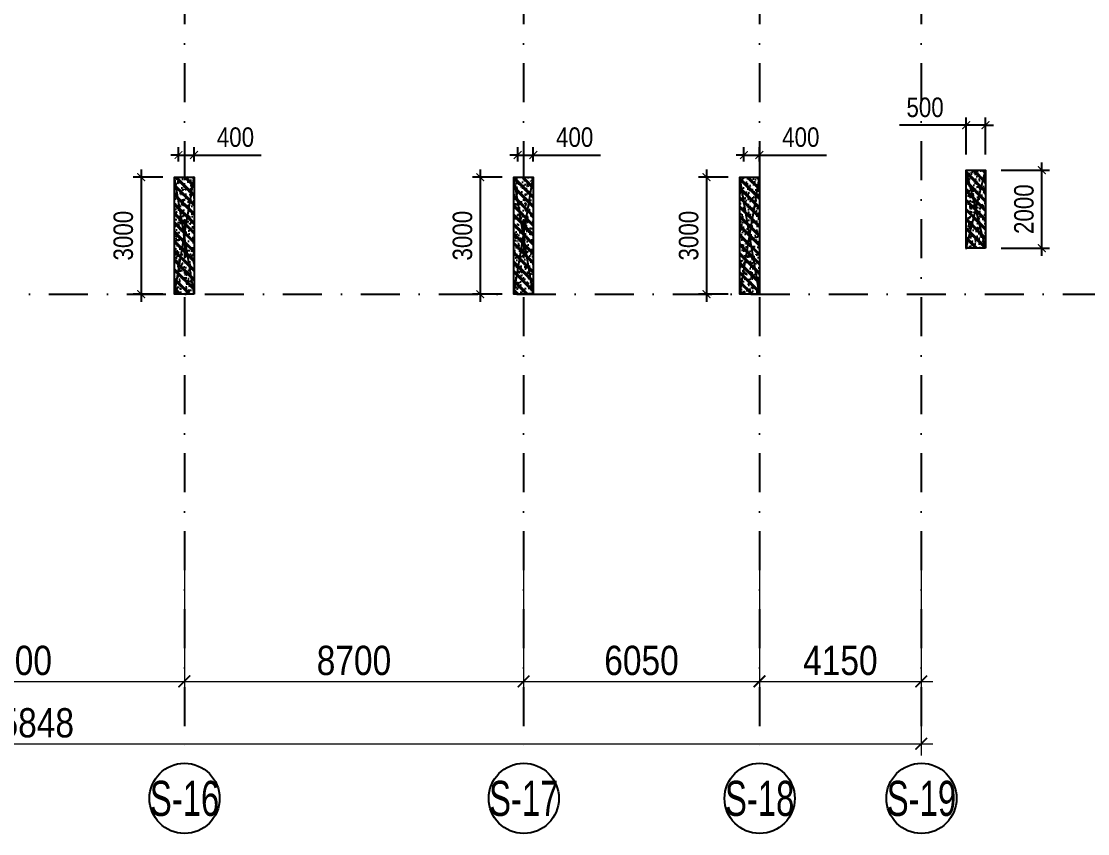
# Model space of a CAD drawing. Header units: millimetres. Extents: x 13965 to 1327256, y -72704 to 46237.
# Drawn here: x 312317 to 339666, y -45899 to -25068 of the extents above; entities that cross this region are included whole.
import ezdxf
from ezdxf.enums import TextEntityAlignment as Align

# ---------------------------------------------------------------- set-up
doc = ezdxf.new("R2010")
doc.units = ezdxf.units.MM
doc.header["$MEASUREMENT"] = 0
doc.linetypes.add('DASHDOT', pattern=[1, 0.5, -0.25, 0, -0.25])
for name, color, linetype in [('AUDIT_I_220807103235-17', 50, 'Continuous'), ('ccu11-Manh', 8, 'Continuous'), ('KC2-DIM', 251, 'Continuous'), ('KT-Dim', 8, 'Continuous'), ('KT-Luoi truc South Tower', 8, 'DASHDOT'), ('Xref_ST_MBDV Cot vach 30.7.2022|Xref_ST_MBDV Cot vach 30.7.2022|Xref_ST_MBDV Cot vach 30.7.2022|Xref_ST_MBDV Cot vach 30.7.2022|A-GRID-SYM', 50, 'Continuous'), ('Xref_ST_MBDV Cot vach 30.7.2022|Xref_ST_MBDV Cot vach 30.7.2022|Xref_ST_MBDV Cot vach 30.7.2022|Xref_ST_MBDV Cot vach 30.7.2022|KC-Betong', 6, 'Continuous')]:
    doc.layers.add(name, color=color, linetype=linetype)
doc.layers.add('KT-Kich thuoc', color=159, linetype='Continuous', lineweight=18)
doc.styles.add('Arial Narrow', font='ARIALN.TTF')
doc.styles.add('HBA-Text', font='GOTHIC.TTF')
doc.dimstyles.new('ccu12-200', dxfattribs={"dimscale": 200, "dimtxt": 2.5, "dimasz": 1, "dimexe": 1, "dimexo": 2, "dimgap": 1, "dimtad": 1, "dimdec": 0, "dimdsep": 46, "dimtxsty": 'Arial Narrow', "dimblk": 'ARCHTICK', "dimcen": -1, "dimdle": 1, "dimclrd": 256, "dimclre": 256, "dimclrt": 3, "dimadec": 0, "dimazin": 2, "dimtfac": 0.1, "dimtdec": 0, "dimtmove": 0, "dimatfit": 1, "dimldrblk": 'ARCHTICK', "dimfxl": 1, "dimtvp": 0.833333, "dimtolj": 1, "dimtzin": 12, "dimarcsym": 0})
doc.dimstyles.new('CCU_1-300', dxfattribs={"dimscale": 300, "dimtxt": 2.5, "dimasz": 1, "dimexe": 1, "dimexo": 2, "dimgap": 0.5, "dimtad": 1, "dimdec": 0, "dimdsep": 46, "dimtxsty": 'Arial Narrow', "dimblk": 'ARCHTICK', "dimcen": -1, "dimdle": 1, "dimclrd": 256, "dimclre": 256, "dimclrt": 3, "dimadec": 0, "dimazin": 2, "dimtfac": 0.1, "dimtdec": 0, "dimtix": 1, "dimtmove": 2, "dimatfit": 1, "dimfxl": 1, "dimtvp": 0.833333, "dimtolj": 1, "dimtzin": 12, "dimarcsym": 0})

# ---------------------------------------------------------------- blocks, each defined once
blk = doc.blocks.new('_ArchTick')
at = {"color": 0, "const_width": 0.15}
blk.add_lwpolyline([(-0.5, -0.5), (0.5, 0.5)], dxfattribs=at)
blk = doc.blocks.new('*D1047')
at = {"layer": 'Defpoints', "color": 0, "transparency": 16777216}
for p in [(-52171, 1204), (-6323, 1204), (-6323, -3959)]:
    blk.add_point(p, dxfattribs=at)
at = {"layer": 'KT-Kich thuoc', "lineweight": -2, "transparency": 16777216}
for p, q in [((-52171, 604), (-52171, -4259)), ((-6323, 604), (-6323, -4259)), ((-52471, -3959), (-6023, -3959))]:
    blk.add_line(p, q, dxfattribs=at)
at = {"layer": 'KT-Kich thuoc', "lineweight": -2, "transparency": 16777216, "xscale": 300, "yscale": 300, "zscale": 300, "rotation": 180}
blk.add_blockref('_ArchTick', (-52171, -3959), dxfattribs=at)
at = {"layer": 'KT-Kich thuoc', "lineweight": -2, "transparency": 16777216, "xscale": 300, "yscale": 300, "zscale": 300}
blk.add_blockref('_ArchTick', (-6323, -3959), dxfattribs=at)
at = {"layer": 'KT-Kich thuoc', "color": 3, "transparency": 16777216, "insert": (-29247, -3426), "char_height": 750, "attachment_point": 5, "style": 'Arial Narrow'}
blk.add_mtext('\\A1;45848', dxfattribs=at)
blk = doc.blocks.new('*D1076')
at = {"layer": 'Defpoints', "color": 0, "transparency": 16777216}
for p in [(-33923, 1204), (-25223, 1204), (-25223, -2359)]:
    blk.add_point(p, dxfattribs=at)
at = {"layer": 'KT-Kich thuoc', "lineweight": -2, "transparency": 16777216}
for p, q in [((-33923, 604), (-33923, -2659)), ((-25223, 604), (-25223, -2659)), ((-34223, -2359), (-24923, -2359))]:
    blk.add_line(p, q, dxfattribs=at)
at = {"layer": 'KT-Kich thuoc', "lineweight": -2, "transparency": 16777216, "xscale": 300, "yscale": 300, "zscale": 300, "rotation": 180}
blk.add_blockref('_ArchTick', (-33923, -2359), dxfattribs=at)
at = {"layer": 'KT-Kich thuoc', "lineweight": -2, "transparency": 16777216, "xscale": 300, "yscale": 300, "zscale": 300}
blk.add_blockref('_ArchTick', (-25223, -2359), dxfattribs=at)
at = {"layer": 'KT-Kich thuoc', "color": 3, "transparency": 16777216, "insert": (-29573, -1826), "char_height": 750, "attachment_point": 5, "style": 'Arial Narrow'}
blk.add_mtext('\\A1;8700', dxfattribs=at)
blk = doc.blocks.new('*D1077')
at = {"layer": 'Defpoints', "color": 0, "transparency": 16777216}
for p in [(-25223, 1204), (-16523, 1204), (-16523, -2359)]:
    blk.add_point(p, dxfattribs=at)
at = {"layer": 'KT-Kich thuoc', "lineweight": -2, "transparency": 16777216}
for p, q in [((-25223, 604), (-25223, -2659)), ((-16523, 604), (-16523, -2659)), ((-25523, -2359), (-16223, -2359))]:
    blk.add_line(p, q, dxfattribs=at)
at = {"layer": 'KT-Kich thuoc', "lineweight": -2, "transparency": 16777216, "xscale": 300, "yscale": 300, "zscale": 300, "rotation": 180}
blk.add_blockref('_ArchTick', (-25223, -2359), dxfattribs=at)
at = {"layer": 'KT-Kich thuoc', "lineweight": -2, "transparency": 16777216, "xscale": 300, "yscale": 300, "zscale": 300}
blk.add_blockref('_ArchTick', (-16523, -2359), dxfattribs=at)
at = {"layer": 'KT-Kich thuoc', "color": 3, "transparency": 16777216, "insert": (-20873, -1826), "char_height": 750, "attachment_point": 5, "style": 'Arial Narrow'}
blk.add_mtext('\\A1;8700', dxfattribs=at)
blk = doc.blocks.new('*D1078')
at = {"layer": 'Defpoints', "color": 0, "transparency": 16777216}
for p in [(-16523, 1204), (-10473, 1204), (-10473, -2359)]:
    blk.add_point(p, dxfattribs=at)
at = {"layer": 'KT-Kich thuoc', "lineweight": -2, "transparency": 16777216}
for p, q in [((-16523, 604), (-16523, -2659)), ((-10473, 604), (-10473, -2659)), ((-16823, -2359), (-10173, -2359))]:
    blk.add_line(p, q, dxfattribs=at)
at = {"layer": 'KT-Kich thuoc', "lineweight": -2, "transparency": 16777216, "xscale": 300, "yscale": 300, "zscale": 300, "rotation": 180}
blk.add_blockref('_ArchTick', (-16523, -2359), dxfattribs=at)
at = {"layer": 'KT-Kich thuoc', "lineweight": -2, "transparency": 16777216, "xscale": 300, "yscale": 300, "zscale": 300}
blk.add_blockref('_ArchTick', (-10473, -2359), dxfattribs=at)
at = {"layer": 'KT-Kich thuoc', "color": 3, "transparency": 16777216, "insert": (-13498, -1826), "char_height": 750, "attachment_point": 5, "style": 'Arial Narrow'}
blk.add_mtext('\\A1;6050', dxfattribs=at)
blk = doc.blocks.new('*D1079')
at = {"layer": 'Defpoints', "color": 0, "transparency": 16777216}
for p in [(-10473, 1204), (-6323, 1204), (-6323, -2359)]:
    blk.add_point(p, dxfattribs=at)
at = {"layer": 'KT-Kich thuoc', "lineweight": -2, "transparency": 16777216}
for p, q in [((-10473, 604), (-10473, -2659)), ((-6323, 604), (-6323, -2659)), ((-10773, -2359), (-6023, -2359))]:
    blk.add_line(p, q, dxfattribs=at)
at = {"layer": 'KT-Kich thuoc', "lineweight": -2, "transparency": 16777216, "xscale": 300, "yscale": 300, "zscale": 300, "rotation": 180}
blk.add_blockref('_ArchTick', (-10473, -2359), dxfattribs=at)
at = {"layer": 'KT-Kich thuoc', "lineweight": -2, "transparency": 16777216, "xscale": 300, "yscale": 300, "zscale": 300}
blk.add_blockref('_ArchTick', (-6323, -2359), dxfattribs=at)
at = {"layer": 'KT-Kich thuoc', "color": 3, "transparency": 16777216, "insert": (-8398, -1826), "char_height": 750, "attachment_point": 5, "style": 'Arial Narrow'}
blk.add_mtext('\\A1;4150', dxfattribs=at)
blk = doc.blocks.new('GRID-SYM-flat-73')
at = {"layer": 'Xref_ST_MBDV Cot vach 30.7.2022|Xref_ST_MBDV Cot vach 30.7.2022|Xref_ST_MBDV Cot vach 30.7.2022|Xref_ST_MBDV Cot vach 30.7.2022|A-GRID-SYM'}
blk.add_circle((0, 0, 0), 900, dxfattribs=at)
at = {"layer": 'Xref_ST_MBDV Cot vach 30.7.2022|Xref_ST_MBDV Cot vach 30.7.2022|Xref_ST_MBDV Cot vach 30.7.2022|Xref_ST_MBDV Cot vach 30.7.2022|A-GRID-SYM', "style": 'HBA-Text'}
blk.add_attdef('GRID', text='', height=900, rotation=359.6303, dxfattribs=at).set_placement((0, 0, 0), align=Align.MIDDLE_CENTER)
blk = doc.blocks.new('*D280')
at = {"layer": 'Defpoints', "color": 0, "transparency": 16777216}
for p in [(316348, -29064), (315389, -32064), (316348, -32064)]:
    blk.add_point(p, dxfattribs=at)
at = {"layer": 'KC2-DIM', "lineweight": -2, "transparency": 16777216}
for p, q in [((315389, -28864), (315389, -32264)), ((315948, -29064), (315189, -29064)), ((315948, -32064), (315189, -32064))]:
    blk.add_line(p, q, dxfattribs=at)
at = {"layer": 'KC2-DIM', "lineweight": -2, "transparency": 16777216, "xscale": 200, "yscale": 200, "zscale": 200}
for p, rotation in [((315389, -29064), 90), ((315389, -32064), 270)]:
    blk.add_blockref('_ArchTick', p, dxfattribs=dict(at, rotation=rotation))
at = {"layer": 'KC2-DIM', "color": 3, "transparency": 16777216, "insert": (314934, -30564), "char_height": 500, "attachment_point": 5, "rotation": 90, "style": 'Arial Narrow'}
blk.add_mtext('\\A1;3000', dxfattribs=at)
blk = doc.blocks.new('*D281')
at = {"layer": 'Defpoints', "color": 0, "transparency": 16777216}
for p in [(316748, -28496), (316348, -29064), (316748, -29064)]:
    blk.add_point(p, dxfattribs=at)
at = {"layer": 'KC2-DIM', "lineweight": -2, "transparency": 16777216}
for p, q in [((316348, -28664), (316348, -28296)), ((316748, -28664), (316748, -28296)), ((316348, -28496), (316148, -28496)), ((316348, -28496), (316748, -28496)), ((316748, -28496), (318469, -28496))]:
    blk.add_line(p, q, dxfattribs=at)
at = {"layer": 'KC2-DIM', "lineweight": -2, "transparency": 16777216, "xscale": 200, "yscale": 200, "zscale": 200}
blk.add_blockref('_ArchTick', (316348, -28496), dxfattribs=at)
at = {"layer": 'KC2-DIM', "lineweight": -2, "transparency": 16777216, "xscale": 200, "yscale": 200, "zscale": 200, "rotation": 180}
blk.add_blockref('_ArchTick', (316748, -28496), dxfattribs=at)
at = {"layer": 'KC2-DIM', "color": 3, "transparency": 16777216, "insert": (317809, -28041), "char_height": 500, "attachment_point": 5, "style": 'Arial Narrow'}
blk.add_mtext('\\A1;400', dxfattribs=at)
blk = doc.blocks.new('*D282')
at = {"layer": 'Defpoints', "color": 0, "transparency": 16777216}
for p in [(325048, -29064), (324089, -32064), (325048, -32064)]:
    blk.add_point(p, dxfattribs=at)
at = {"layer": 'KC2-DIM', "lineweight": -2, "transparency": 16777216}
for p, q in [((324089, -28864), (324089, -32264)), ((324648, -29064), (323889, -29064)), ((324648, -32064), (323889, -32064))]:
    blk.add_line(p, q, dxfattribs=at)
at = {"layer": 'KC2-DIM', "lineweight": -2, "transparency": 16777216, "xscale": 200, "yscale": 200, "zscale": 200}
for p, rotation in [((324089, -29064), 90), ((324089, -32064), 270)]:
    blk.add_blockref('_ArchTick', p, dxfattribs=dict(at, rotation=rotation))
at = {"layer": 'KC2-DIM', "color": 3, "transparency": 16777216, "insert": (323634, -30564), "char_height": 500, "attachment_point": 5, "rotation": 90, "style": 'Arial Narrow'}
blk.add_mtext('\\A1;3000', dxfattribs=at)
blk = doc.blocks.new('*D283')
at = {"layer": 'Defpoints', "color": 0, "transparency": 16777216}
for p in [(325448, -28496), (325048, -29064), (325448, -29064)]:
    blk.add_point(p, dxfattribs=at)
at = {"layer": 'KC2-DIM', "lineweight": -2, "transparency": 16777216}
for p, q in [((325048, -28664), (325048, -28296)), ((325448, -28664), (325448, -28296)), ((325048, -28496), (324848, -28496)), ((325048, -28496), (325448, -28496)), ((325448, -28496), (327169, -28496))]:
    blk.add_line(p, q, dxfattribs=at)
at = {"layer": 'KC2-DIM', "lineweight": -2, "transparency": 16777216, "xscale": 200, "yscale": 200, "zscale": 200}
blk.add_blockref('_ArchTick', (325048, -28496), dxfattribs=at)
at = {"layer": 'KC2-DIM', "lineweight": -2, "transparency": 16777216, "xscale": 200, "yscale": 200, "zscale": 200, "rotation": 180}
blk.add_blockref('_ArchTick', (325448, -28496), dxfattribs=at)
at = {"layer": 'KC2-DIM', "color": 3, "transparency": 16777216, "insert": (326509, -28041), "char_height": 500, "attachment_point": 5, "style": 'Arial Narrow'}
blk.add_mtext('\\A1;400', dxfattribs=at)
blk = doc.blocks.new('*D284')
at = {"layer": 'Defpoints', "color": 0, "transparency": 16777216}
for p in [(330848, -29064), (329889, -32064), (330848, -32064)]:
    blk.add_point(p, dxfattribs=at)
at = {"layer": 'KC2-DIM', "lineweight": -2, "transparency": 16777216}
for p, q in [((329889, -28864), (329889, -32264)), ((330448, -29064), (329689, -29064)), ((330448, -32064), (329689, -32064))]:
    blk.add_line(p, q, dxfattribs=at)
at = {"layer": 'KC2-DIM', "lineweight": -2, "transparency": 16777216, "xscale": 200, "yscale": 200, "zscale": 200}
for p, rotation in [((329889, -29064), 90), ((329889, -32064), 270)]:
    blk.add_blockref('_ArchTick', p, dxfattribs=dict(at, rotation=rotation))
at = {"layer": 'KC2-DIM', "color": 3, "transparency": 16777216, "insert": (329434, -30564), "char_height": 500, "attachment_point": 5, "rotation": 90, "style": 'Arial Narrow'}
blk.add_mtext('\\A1;3000', dxfattribs=at)
blk = doc.blocks.new('*D285')
at = {"layer": 'Defpoints', "color": 0, "transparency": 16777216}
for p in [(331248, -28496), (330848, -29064), (331248, -29064)]:
    blk.add_point(p, dxfattribs=at)
at = {"layer": 'KC2-DIM', "lineweight": -2, "transparency": 16777216}
for p, q in [((330848, -28664), (330848, -28296)), ((331248, -28664), (331248, -28296)), ((330848, -28496), (330648, -28496)), ((330848, -28496), (331248, -28496)), ((331248, -28496), (332969, -28496))]:
    blk.add_line(p, q, dxfattribs=at)
at = {"layer": 'KC2-DIM', "lineweight": -2, "transparency": 16777216, "xscale": 200, "yscale": 200, "zscale": 200}
blk.add_blockref('_ArchTick', (330848, -28496), dxfattribs=at)
at = {"layer": 'KC2-DIM', "lineweight": -2, "transparency": 16777216, "xscale": 200, "yscale": 200, "zscale": 200, "rotation": 180}
blk.add_blockref('_ArchTick', (331248, -28496), dxfattribs=at)
at = {"layer": 'KC2-DIM', "color": 3, "transparency": 16777216, "insert": (332309, -28041), "char_height": 500, "attachment_point": 5, "style": 'Arial Narrow'}
blk.add_mtext('\\A1;400', dxfattribs=at)
blk = doc.blocks.new('*D294')
at = {"layer": 'Defpoints', "color": 0, "transparency": 16777216}
for p in [(337048, -28884), (338488, -28884), (337048, -30884)]:
    blk.add_point(p, dxfattribs=at)
at = {"layer": 'KC2-DIM', "lineweight": -2, "transparency": 16777216}
for p, q in [((338488, -31084), (338488, -28684)), ((337448, -28884), (338688, -28884)), ((337448, -30884), (338688, -30884))]:
    blk.add_line(p, q, dxfattribs=at)
at = {"layer": 'KC2-DIM', "lineweight": -2, "transparency": 16777216, "xscale": 200, "yscale": 200, "zscale": 200}
for p, rotation in [((338488, -28884), 90), ((338488, -30884), 270)]:
    blk.add_blockref('_ArchTick', p, dxfattribs=dict(at, rotation=rotation))
at = {"layer": 'KC2-DIM', "color": 3, "transparency": 16777216, "insert": (338033, -29884), "char_height": 500, "attachment_point": 5, "rotation": 90, "style": 'Arial Narrow'}
blk.add_mtext('\\A1;2000', dxfattribs=at)
blk = doc.blocks.new('*D295')
at = {"layer": 'Defpoints', "color": 0, "transparency": 16777216}
for p in [(336548, -27731), (336548, -28884), (337048, -28884)]:
    blk.add_point(p, dxfattribs=at)
at = {"layer": 'KC2-DIM', "lineweight": -2, "transparency": 16777216}
for p, q in [((336548, -28484), (336548, -27531)), ((337048, -28484), (337048, -27531)), ((336548, -27731), (334844, -27731)), ((337048, -27731), (336548, -27731)), ((337048, -27731), (337248, -27731))]:
    blk.add_line(p, q, dxfattribs=at)
at = {"layer": 'KC2-DIM', "lineweight": -2, "transparency": 16777216, "xscale": 200, "yscale": 200, "zscale": 200}
blk.add_blockref('_ArchTick', (336548, -27731), dxfattribs=at)
at = {"layer": 'KC2-DIM', "lineweight": -2, "transparency": 16777216, "xscale": 200, "yscale": 200, "zscale": 200, "rotation": 180}
blk.add_blockref('_ArchTick', (337048, -27731), dxfattribs=at)
at = {"layer": 'KC2-DIM', "color": 3, "transparency": 16777216, "insert": (335496, -27276), "char_height": 500, "attachment_point": 5, "style": 'Arial Narrow'}
blk.add_mtext('\\A1;500', dxfattribs=at)
blk = doc.blocks.new('*U36')
h = blk.add_hatch()
h.set_pattern_fill('VATLIEU04', color=250, scale=40, style=0, pattern_type=2)
h.set_pattern_definition([(50, (-450, 3050), (286.904, -25.101), [30, -330]), (355, (-450, 3050), (-55.5, 300.877), [24, -264]), (100.451, (-426.1, 3047.9), (231.404, 275.776), [25.496, -280.457]), (46.184, (-450, 3130), (426.896, -66.208), [45, -495]), (96.636, (-414.43, 3124.5), (373.865, 389.647), [38.244, -420.685]), (351.184, (-450, 3130), (373.865, 389.65), [36, -396]), (21, (-410, 3110), (238.763, -161.048), [30, -330]), (326, (-410, 3110), (97.326, 290.06), [24, -264]), (71.451, (-390.1, 3096.58), (336.09, 129.012), [25.496, -280.457]), (37.5, (-450, 3050), (4.864, 133.1575), [0, -260.8, 0, -268, 0, -265]), (7.5, (-450, 3050), (105.228, 157.7647), [0, -152.8, 0, -254.8, 0, -101]), (327.5, (-539.2, 3050), (213.529, -9.022), [0, -100, 0, -312, 0, -414]), (317.5, (-579.2, 3050), (233.274, 40.042), [0, -130, 0, -207.2, 0, -294]), (45, (-450, 3050), (-120.208, 120.208), []), (45, (-450, 3099), (-120.208, 120.208), [])])
h.paths.add_polyline_path([(-475, -475), (25, -475), (25, 2525), (-475, 2525)])
at = {"color": 6, "ltscale": 0.25}
blk.add_lwpolyline([(-475, -475), (25, -475), (25, 2525), (-475, 2525)], close=True, dxfattribs=at)
at = {"layer": 'Defpoints', "linetype": 'ByBlock', "ltscale": 30}
for p, q in [((25, -475), (-475, 2525)), ((-475, -475), (25, 2525))]:
    blk.add_line(p, q, dxfattribs=at)
blk = doc.blocks.new('*U42')
h = blk.add_hatch()
h.set_pattern_fill('VATLIEU04', color=250, scale=40, style=0, pattern_type=2)
h.set_pattern_definition([(50, (-450, 2050), (286.904, -25.1), [30, -330]), (355, (-450, 2050), (-55.5, 300.877), [24, -264]), (100.451, (-426.1, 2047.9), (231.404, 275.776), [25.496, -280.457]), (46.184, (-450, 2130), (426.896, -66.208), [45, -495]), (96.636, (-414.43, 2124.5), (373.865, 389.65), [38.244, -420.685]), (351.184, (-450, 2130), (373.865, 389.65), [36, -396]), (21, (-410, 2110), (238.763, -161.048), [30, -330]), (326, (-410, 2110), (97.326, 290.06), [24, -264]), (71.451, (-390.1, 2096.58), (336.09, 129.012), [25.496, -280.457]), (37.5, (-450, 2050), (4.864, 133.1575), [0, -260.8, 0, -268, 0, -265]), (7.5, (-450, 2050), (105.228, 157.765), [0, -152.8, 0, -254.8, 0, -101]), (327.5, (-539.2, 2050), (213.529, -9.022), [0, -100, 0, -312, 0, -414]), (317.5, (-579.2, 2050), (233.274, 40.042), [0, -130, 0, -207.2, 0, -294]), (45, (-450, 2050), (-120.208, 120.208), []), (45, (-450, 2099), (-120.208, 120.208), [])])
h.paths.add_polyline_path([(-475, -475), (25, -475), (25, 1525), (-475, 1525)])
at = {"color": 6, "ltscale": 0.25}
blk.add_lwpolyline([(-475, -475), (25, -475), (25, 1525), (-475, 1525)], close=True, dxfattribs=at)
at = {"layer": 'Defpoints', "linetype": 'ByBlock', "ltscale": 30}
for p, q in [((25, -475), (-475, 1525)), ((-475, -475), (25, 1525))]:
    blk.add_line(p, q, dxfattribs=at)
blk = doc.blocks.new('MBCV-T21')
at = {"layer": 'Xref_ST_MBDV Cot vach 30.7.2022|Xref_ST_MBDV Cot vach 30.7.2022|Xref_ST_MBDV Cot vach 30.7.2022|Xref_ST_MBDV Cot vach 30.7.2022|KC-Betong', "linetype": 'ByBlock', "xscale": -1}
blk.add_blockref('*U42', (925, -16495), dxfattribs=at)
at = {"layer": 'Xref_ST_MBDV Cot vach 30.7.2022|Xref_ST_MBDV Cot vach 30.7.2022|Xref_ST_MBDV Cot vach 30.7.2022|Xref_ST_MBDV Cot vach 30.7.2022|KC-Betong', "linetype": 'ByBlock', "xscale": -1, "rotation": 359.9999999999985}
for p in [(-19375, -17675, 0), (-10675, -17675, 0), (-4875, -17675, 0)]:
    blk.add_blockref('*U36', p, dxfattribs=at)
blk = doc.blocks.new('Asix South Tower')
at = {"layer": 'KT-Luoi truc South Tower', "ltscale": 2000}
for p, q in [((-25223, 33491.9), (-25223, -4459.1)), ((-16523, 33491.9), (-16523, -4459.1)), ((-10473, 33491.9), (-10473, -4459.1)), ((-6323, 33491.9), (-6323, -4459.1)), ((-52698.1, 7570.4), (10118.8, 7570.4))]:
    blk.add_line(p, q, dxfattribs=at)
at = {"layer": 'KT-Dim'}
ref = blk.add_blockref('GRID-SYM-flat-73', (-25217.9, -5359.1, 0), dxfattribs=dict(at, rotation=0.325197994598278))
ref.add_attrib('GRID', 'S-16', dxfattribs={"layer": 'AUDIT_I_220807103235-17', "height": 900, "style": 'HBA-Text', "width": 0.7}).set_placement((-25217.9, -5359.1, 0), align=Align.MIDDLE_CENTER)
ref = blk.add_blockref('GRID-SYM-flat-73', (-16517.9, -5359.1, 0), dxfattribs=dict(at, rotation=0.325197994598278))
ref.add_attrib('GRID', 'S-17', dxfattribs={"layer": 'AUDIT_I_220807103235-17', "height": 900, "style": 'HBA-Text', "width": 0.7}).set_placement((-16517.9, -5359.1, 0), align=Align.MIDDLE_CENTER)
ref = blk.add_blockref('GRID-SYM-flat-73', (-10467.9, -5359.1, 0), dxfattribs=dict(at, rotation=0.325197994598278))
ref.add_attrib('GRID', 'S-18', dxfattribs={"layer": 'AUDIT_I_220807103235-17', "height": 900, "style": 'HBA-Text', "width": 0.7}).set_placement((-10467.9, -5359.1, 0), align=Align.MIDDLE_CENTER)
ref = blk.add_blockref('GRID-SYM-flat-73', (-6317.9, -5359.1, 0), dxfattribs=dict(at, rotation=0.325197994598278))
ref.add_attrib('GRID', 'S-19', dxfattribs={"layer": 'AUDIT_I_220807103235-17', "height": 900, "style": 'HBA-Text', "width": 0.7}).set_placement((-6317.9, -5359.1, 0), align=Align.MIDDLE_CENTER)
at = {"layer": 'KT-Kich thuoc'}
for base, p1, p2, picture, middle in [((-6323, -3959.1), (-52170.8, 1204.1), (-6323, 1204.1), '*D1047', (-29246.9, -3426.2)), ((-25223, -2359.1), (-33923, 1204.1), (-25223, 1204.1), '*D1076', (-29573, -1826.2)), ((-16523, -2359.1), (-25223, 1204.1), (-16523, 1204.1), '*D1077', (-20873, -1826.2)), ((-10473, -2359.1), (-16523, 1204.1), (-10473, 1204.1), '*D1078', (-13498, -1826.2)), ((-6323, -2359.1), (-10473, 1204.1), (-6323, 1204.1), '*D1079', (-8398, -1826.2))]:
    dim = blk.add_linear_dim(base=base, p1=p1, p2=p2, dimstyle='CCU_1-300', dxfattribs=at)
    dim.commit()
    dim.dimension.update_dxf_attribs({"geometry": picture, "text_midpoint": middle})

msp = doc.modelspace()

# ---------------------------------------------------------------- block references
at = {"layer": 'ccu11-Manh'}
msp.add_blockref('MBCV-T21', (335648.4, -13913.9), dxfattribs=at)
at = {"layer": 'KT-Kich thuoc'}
msp.add_blockref('Asix South Tower', (341721.4, -39634.4), dxfattribs=at)

# ---------------------------------------------------------------- dimensions: what is measured, and where the dimension line sits
at = {"layer": 'KC2-DIM'}
dim = msp.add_linear_dim(base=(336548.4, -27731), p1=(337048.4, -28883.9), p2=(336548.4, -28883.9), dimstyle='ccu12-200', dxfattribs=at)
dim.commit()
dim.dimension.update_dxf_attribs({"geometry": '*D295', "text_midpoint": (335496.1, -27275.7)})
for p1, p2, distance, picture, middle in [((316348.4, -29063.9, 0), (316748.4, -29063.9, 0), 567.7, '*D281', (317808.8, -28041, 0)), ((325048.4, -29063.9, 0), (325448.4, -29063.9, 0), 567.7, '*D283', (326508.8, -28041, 0)), ((330848.4, -29063.9, 0), (331248.4, -29063.9, 0), 567.7, '*D285', (332308.8, -28041, 0)), ((316348.4, -29063.9, 0), (316348.4, -32063.9, 0), -959.4, '*D280', (314933.6, -30563.9, 0)), ((325048.4, -29063.9, 0), (325048.4, -32063.9, 0), -959.4, '*D282', (323633.6, -30563.9, 0)), ((330848.4, -29063.9, 0), (330848.4, -32063.9, 0), -959.4, '*D284', (329433.6, -30563.9, 0))]:
    dim = msp.add_aligned_dim(p1=p1, p2=p2, distance=distance, dimstyle='ccu12-200', dxfattribs=at)
    dim.commit()
    dim.dimension.update_dxf_attribs({"geometry": picture, "text_midpoint": middle})
dim = msp.add_linear_dim(base=(338488.2, -28883.9), p1=(337048.4, -30883.9), p2=(337048.4, -28883.9), angle=90, dimstyle='ccu12-200', dxfattribs=at)
dim.commit()
dim.dimension.update_dxf_attribs({"geometry": '*D294', "text_midpoint": (338032.9, -29883.9)})

doc.saveas('drawing.dxf')
